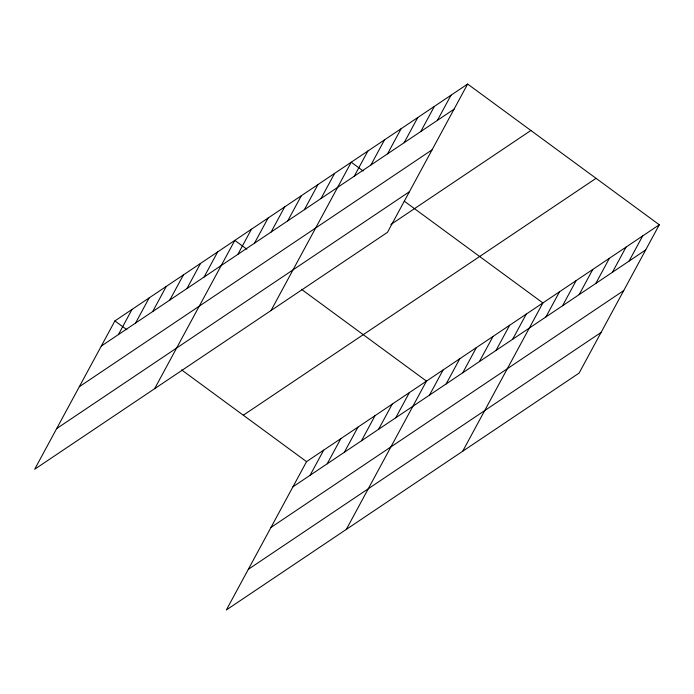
<?xml version="1.0" encoding="UTF-8"?>
<svg xmlns="http://www.w3.org/2000/svg" width="694" height="694" viewBox="0 0 694 694"><rect width="100%" height="100%" fill="white"/><g stroke="black" fill="none" stroke-linecap="round" stroke-linejoin="round"><path stroke-width="1.04" d="M467.643 84.043L114.892 320.923L34.7 469.231L387.452 232.351L467.643 84.043L659.3 224.769L579.108 373.077L226.357 609.957L306.548 461.649L659.3 224.769M118.422 334.569L132.025 309.411M135.556 323.066L149.158 297.908M152.689 311.554L166.291 286.405M169.822 300.051L183.424 274.902M186.955 288.548L200.557 263.39M204.088 277.045L217.69 251.887M154.632 388.692L234.824 240.384L246.795 249.163M237.851 254.368L251.454 229.211M254.481 243.204L268.084 218.046M271.111 232.03L284.714 206.881M287.741 220.865L301.343 195.717M304.371 209.701L317.973 184.543M321.001 198.536L334.603 173.379M271.042 310.522L351.233 162.214L363.196 171.002M354.261 176.198L367.863 151.04M370.891 165.033L384.493 139.876M387.521 153.868L401.123 128.711M404.151 142.695L417.753 117.546M420.781 131.53L434.383 106.373M437.411 120.366L451.013 95.208M310.079 475.295L323.682 450.146M327.212 463.792L340.815 438.643M344.345 452.288L357.948 427.131M361.479 440.785L375.081 415.628M378.612 429.274L392.214 404.125M395.754 417.771L409.347 392.613M346.297 529.418L426.48 381.11L301.5 289.337M429.517 395.094L443.11 369.945M446.147 383.929L459.74 358.781M462.768 372.765L476.37 347.607M479.398 361.6L493 336.443M496.028 350.427L509.63 325.278M512.658 339.262L526.26 314.104M462.698 451.247L542.89 302.94L404.229 201.121M545.918 316.924L559.52 291.775M562.548 305.759L576.15 280.61M579.178 294.594L592.78 269.437M595.808 283.43L609.41 258.272M612.438 272.256L626.04 247.107M629.068 261.091L642.67 235.934M101.289 346.072L454.041 109.192M79.316 386.714L432.067 149.835M56.674 428.588L409.425 191.709M390.852 224.518L530.893 130.481M243.299 415.212L596.051 178.332M292.946 486.806L645.698 249.927M270.972 527.449L623.724 290.569M248.331 569.314L601.082 332.435M114.892 320.923L126.855 329.702M181.568 369.876L306.548 461.649"/></g></svg>
